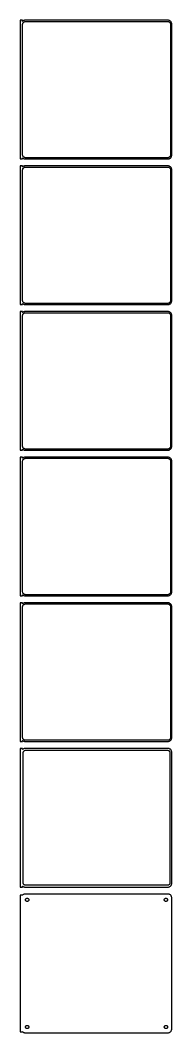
# Model space of a CAD drawing. Header units: metres. Extents: x -99 to 98, y 2745 to 5571.
# Drawn here: x -99 to 98, y 2745 to 4059 of the extents above; entities that cross this region are included whole.
import ezdxf

# ---------------------------------------------------------------- set-up
doc = ezdxf.new("R2010")
doc.units = ezdxf.units.M

msp = doc.modelspace()

# ---------------------------------------------------------------- linework, layer by layer
for p, q in [((-96, 4058.99), (-99, 4058.99)), ((-99, 4058.99), (-99, 3879.01)), ((-96, 4057.56), (-96, 4058.99)), ((-95.6871, 4057.85), (-96, 4057.56)), ((-96, 4053.5), (-95.9685, 4054)), ((-96, 3884.5), (-96, 4053.5)), ((-95.9685, 4054), (-95.8743, 4054.49)), ((-95.8743, 4054.49), (-95.7191, 4054.97)), ((-95.7191, 4054.97), (-95.5052, 4055.43)), ((-95.1791, 4058.22), (-95.6871, 4057.85)), ((-95.5052, 4055.43), (-95.2361, 4055.85)), ((-95.2361, 4055.85), (-94.9159, 4056.24)), ((-94.6289, 4058.52), (-95.1791, 4058.22)), ((-94.9159, 4056.24), (-94.5497, 4056.58)), ((-94.0451, 4058.76), (-94.6289, 4058.52)), ((-94.5497, 4056.58), (-94.1433, 4056.88)), ((-94.1433, 4056.88), (-93.7031, 4057.12)), ((-93.4369, 4058.91), (-94.0451, 4058.76)), ((-93.7031, 4057.12), (-93.2361, 4057.3)), ((-92.8139, 4058.99), (-93.4369, 4058.91)), ((-93.2361, 4057.3), (-92.7495, 4057.43)), ((92.8139, 4058.99), (-92.8139, 4058.99)), ((-92.7495, 4057.43), (-92.2512, 4057.49)), ((-92.2512, 4057.49), (92.2512, 4057.49)), ((92.2512, 4057.49), (92.7495, 4057.43)), ((92.7495, 4057.43), (93.2361, 4057.3)), ((93.4369, 4058.91), (92.8139, 4058.99)), ((93.2361, 4057.3), (93.7031, 4057.12)), ((94.0451, 4058.76), (93.4369, 4058.91)), ((93.7031, 4057.12), (94.1433, 4056.88)), ((94.6289, 4058.52), (94.0451, 4058.76)), ((94.1433, 4056.88), (94.5497, 4056.58)), ((94.5497, 4056.58), (94.9159, 4056.24)), ((95.1791, 4058.22), (94.6289, 4058.52)), ((94.9159, 4056.24), (95.2361, 4055.85)), ((95.6871, 4057.85), (95.1791, 4058.22)), ((95.2361, 4055.85), (95.5052, 4055.43)), ((95.5052, 4055.43), (95.7191, 4054.97)), ((96.1448, 4057.42), (95.6871, 4057.85)), ((95.7191, 4054.97), (95.8743, 4054.49)), ((95.8743, 4054.49), (95.9685, 4054)), ((95.9685, 4054), (96, 4053.5)), ((96, 4053.5), (96, 3884.5)), ((96.5451, 4056.94), (96.1448, 4057.42)), ((96.8815, 4056.41), (96.5451, 4056.94)), ((97.1489, 4055.84), (96.8815, 4056.41)), ((97.3429, 4055.24), (97.1489, 4055.84)), ((97.4606, 4054.63), (97.3429, 4055.24)), ((97.5, 4054), (97.4606, 4054.63)), ((97.5, 3884), (97.5, 4054)), ((-99, 3879.01), (-96, 3879.01)), ((-95.9685, 3884), (-96, 3884.5)), ((-96, 3880.44), (-95.6871, 3880.15)), ((-96, 3879.01), (-96, 3880.44)), ((-95.8743, 3883.51), (-95.9685, 3884)), ((-95.7191, 3883.03), (-95.8743, 3883.51)), ((-95.5052, 3882.57), (-95.7191, 3883.03)), ((-95.6871, 3880.15), (-95.1791, 3879.78)), ((-95.2361, 3882.15), (-95.5052, 3882.57)), ((-94.9159, 3881.76), (-95.2361, 3882.15)), ((-95.1791, 3879.78), (-94.6289, 3879.48)), ((-94.5497, 3881.42), (-94.9159, 3881.76)), ((-94.6289, 3879.48), (-94.0451, 3879.24)), ((-94.1433, 3881.12), (-94.5497, 3881.42)), ((-93.7031, 3880.88), (-94.1433, 3881.12)), ((-94.0451, 3879.24), (-93.4369, 3879.09)), ((-93.2361, 3880.7), (-93.7031, 3880.88)), ((-93.4369, 3879.09), (-92.8139, 3879.01)), ((-92.7495, 3880.57), (-93.2361, 3880.7)), ((-92.8139, 3879.01), (92.8139, 3879.01)), ((-92.2512, 3880.51), (-92.7495, 3880.57)), ((92.2512, 3880.51), (-92.2512, 3880.51)), ((92.7495, 3880.57), (92.2512, 3880.51)), ((93.2361, 3880.7), (92.7495, 3880.57)), ((92.8139, 3879.01), (93.4369, 3879.09)), ((93.7031, 3880.88), (93.2361, 3880.7)), ((93.4369, 3879.09), (94.0451, 3879.24)), ((94.1433, 3881.12), (93.7031, 3880.88)), ((94.0451, 3879.24), (94.6289, 3879.48)), ((94.5497, 3881.42), (94.1433, 3881.12)), ((94.9159, 3881.76), (94.5497, 3881.42)), ((94.6289, 3879.48), (95.1791, 3879.78)), ((95.2361, 3882.15), (94.9159, 3881.76)), ((95.1791, 3879.78), (95.6871, 3880.15)), ((95.5052, 3882.57), (95.2361, 3882.15)), ((95.7191, 3883.03), (95.5052, 3882.57)), ((95.6871, 3880.15), (96.1448, 3880.58)), ((95.8743, 3883.51), (95.7191, 3883.03)), ((95.9685, 3884), (95.8743, 3883.51)), ((96, 3884.5), (95.9685, 3884)), ((96.1448, 3880.58), (96.5451, 3881.06)), ((96.5451, 3881.06), (96.8815, 3881.59)), ((96.8815, 3881.59), (97.1489, 3882.16)), ((97.1489, 3882.16), (97.3429, 3882.76)), ((97.3429, 3882.76), (97.4606, 3883.37)), ((97.4606, 3883.37), (97.5, 3884)), ((-96, 3869.99), (-99, 3869.99)), ((-99, 3869.99), (-99, 3690.01)), ((-96, 3868.56), (-96, 3869.99)), ((-95.6871, 3868.85), (-96, 3868.56)), ((-96, 3864.5), (-95.9685, 3865)), ((-96, 3695.5), (-96, 3864.5)), ((-95.9685, 3865), (-95.8743, 3865.49)), ((-95.8743, 3865.49), (-95.7191, 3865.97)), ((-95.7191, 3865.97), (-95.5052, 3866.43)), ((-95.1791, 3869.22), (-95.6871, 3868.85)), ((-95.5052, 3866.43), (-95.2361, 3866.85)), ((-95.2361, 3866.85), (-94.9159, 3867.24)), ((-94.6289, 3869.52), (-95.1791, 3869.22)), ((-94.9159, 3867.24), (-94.5497, 3867.58)), ((-94.0451, 3869.76), (-94.6289, 3869.52)), ((-94.5497, 3867.58), (-94.1433, 3867.88)), ((-94.1433, 3867.88), (-93.7031, 3868.12)), ((-93.4369, 3869.91), (-94.0451, 3869.76)), ((-93.7031, 3868.12), (-93.2361, 3868.3)), ((-92.8139, 3869.99), (-93.4369, 3869.91)), ((-93.2361, 3868.3), (-92.7495, 3868.43)), ((92.8139, 3869.99), (-92.8139, 3869.99)), ((-92.7495, 3868.43), (-92.2512, 3868.49)), ((-92.2512, 3868.49), (92.2512, 3868.49)), ((92.2512, 3868.49), (92.7495, 3868.43)), ((92.7495, 3868.43), (93.2361, 3868.3)), ((93.4369, 3869.91), (92.8139, 3869.99)), ((93.2361, 3868.3), (93.7031, 3868.12)), ((94.0451, 3869.76), (93.4369, 3869.91)), ((93.7031, 3868.12), (94.1433, 3867.88)), ((94.6289, 3869.52), (94.0451, 3869.76)), ((94.1433, 3867.88), (94.5497, 3867.58)), ((94.5497, 3867.58), (94.9159, 3867.24)), ((95.1791, 3869.22), (94.6289, 3869.52)), ((94.9159, 3867.24), (95.2361, 3866.85)), ((95.6871, 3868.85), (95.1791, 3869.22)), ((95.2361, 3866.85), (95.5052, 3866.43)), ((95.5052, 3866.43), (95.7191, 3865.97)), ((96.1448, 3868.42), (95.6871, 3868.85)), ((95.7191, 3865.97), (95.8743, 3865.49)), ((95.8743, 3865.49), (95.9685, 3865)), ((95.9685, 3865), (96, 3864.5)), ((96, 3864.5), (96, 3695.5)), ((96.5451, 3867.94), (96.1448, 3868.42)), ((96.8815, 3867.41), (96.5451, 3867.94)), ((97.1489, 3866.84), (96.8815, 3867.41)), ((97.3429, 3866.24), (97.1489, 3866.84)), ((97.4606, 3865.63), (97.3429, 3866.24)), ((97.5, 3865), (97.4606, 3865.63)), ((97.5, 3695), (97.5, 3865)), ((-95.9685, 3695), (-96, 3695.5)), ((-95.8743, 3694.51), (-95.9685, 3695)), ((-95.7191, 3694.03), (-95.8743, 3694.51)), ((-95.5052, 3693.57), (-95.7191, 3694.03)), ((-95.2361, 3693.15), (-95.5052, 3693.57)), ((-94.9159, 3692.76), (-95.2361, 3693.15)), ((-94.5497, 3692.42), (-94.9159, 3692.76)), ((-94.1433, 3692.12), (-94.5497, 3692.42)), ((94.5497, 3692.42), (94.1433, 3692.12)), ((94.9159, 3692.76), (94.5497, 3692.42)), ((95.2361, 3693.15), (94.9159, 3692.76)), ((95.5052, 3693.57), (95.2361, 3693.15)), ((95.7191, 3694.03), (95.5052, 3693.57)), ((95.8743, 3694.51), (95.7191, 3694.03)), ((95.9685, 3695), (95.8743, 3694.51)), ((96, 3695.5), (95.9685, 3695)), ((96.5451, 3692.06), (96.8815, 3692.59)), ((96.8815, 3692.59), (97.1489, 3693.16)), ((97.1489, 3693.16), (97.3429, 3693.76)), ((97.3429, 3693.76), (97.4606, 3694.37)), ((97.4606, 3694.37), (97.5, 3695)), ((-99, 3690.01), (-96, 3690.01)), ((-96, 3680.99), (-99, 3680.99)), ((-99, 3680.99), (-99, 3501.01)), ((-96, 3691.44), (-95.6871, 3691.15)), ((-96, 3690.01), (-96, 3691.44)), ((-96, 3679.56), (-96, 3680.99)), ((-95.6871, 3679.85), (-96, 3679.56)), ((-95.6871, 3691.15), (-95.1791, 3690.78)), ((-95.1791, 3680.22), (-95.6871, 3679.85)), ((-95.1791, 3690.78), (-94.6289, 3690.48)), ((-94.6289, 3680.52), (-95.1791, 3680.22)), ((-94.6289, 3690.48), (-94.0451, 3690.24)), ((-94.0451, 3680.76), (-94.6289, 3680.52)), ((-93.7031, 3691.88), (-94.1433, 3692.12)), ((-94.0451, 3690.24), (-93.4369, 3690.09)), ((-93.4369, 3680.91), (-94.0451, 3680.76)), ((-93.2361, 3691.7), (-93.7031, 3691.88)), ((-93.7031, 3679.12), (-93.2361, 3679.3)), ((-93.4369, 3690.09), (-92.8139, 3690.01)), ((-92.8139, 3680.99), (-93.4369, 3680.91)), ((-92.7495, 3691.57), (-93.2361, 3691.7)), ((-93.2361, 3679.3), (-92.7495, 3679.43)), ((-92.8139, 3690.01), (92.8139, 3690.01)), ((92.8139, 3680.99), (-92.8139, 3680.99)), ((-92.2512, 3691.51), (-92.7495, 3691.57)), ((-92.7495, 3679.43), (-92.2512, 3679.49)), ((92.2512, 3691.51), (-92.2512, 3691.51)), ((-92.2512, 3679.49), (92.2512, 3679.49)), ((92.7495, 3691.57), (92.2512, 3691.51)), ((92.2512, 3679.49), (92.7495, 3679.43)), ((93.2361, 3691.7), (92.7495, 3691.57)), ((92.7495, 3679.43), (93.2361, 3679.3)), ((92.8139, 3690.01), (93.4369, 3690.09)), ((93.4369, 3680.91), (92.8139, 3680.99)), ((93.7031, 3691.88), (93.2361, 3691.7)), ((93.2361, 3679.3), (93.7031, 3679.12)), ((93.4369, 3690.09), (94.0451, 3690.24)), ((94.0451, 3680.76), (93.4369, 3680.91)), ((94.1433, 3692.12), (93.7031, 3691.88)), ((94.0451, 3690.24), (94.6289, 3690.48)), ((94.6289, 3680.52), (94.0451, 3680.76)), ((94.6289, 3690.48), (95.1791, 3690.78)), ((95.1791, 3680.22), (94.6289, 3680.52)), ((95.1791, 3690.78), (95.6871, 3691.15)), ((95.6871, 3679.85), (95.1791, 3680.22)), ((95.6871, 3691.15), (96.1448, 3691.58)), ((96.1448, 3679.42), (95.6871, 3679.85)), ((96.1448, 3691.58), (96.5451, 3692.06)), ((96.5451, 3678.94), (96.1448, 3679.42)), ((-96, 3675.5), (-95.9685, 3676)), ((-96, 3506.5), (-96, 3675.5)), ((-95.9685, 3676), (-95.8743, 3676.49)), ((-95.8743, 3676.49), (-95.7191, 3676.97)), ((-95.7191, 3676.97), (-95.5052, 3677.43)), ((-95.5052, 3677.43), (-95.2361, 3677.85)), ((-95.2361, 3677.85), (-94.9159, 3678.24)), ((-94.9159, 3678.24), (-94.5497, 3678.58)), ((-94.5497, 3678.58), (-94.1433, 3678.88)), ((-94.1433, 3678.88), (-93.7031, 3679.12)), ((93.7031, 3679.12), (94.1433, 3678.88)), ((94.1433, 3678.88), (94.5497, 3678.58)), ((94.5497, 3678.58), (94.9159, 3678.24)), ((94.9159, 3678.24), (95.2361, 3677.85)), ((95.2361, 3677.85), (95.5052, 3677.43)), ((95.5052, 3677.43), (95.7191, 3676.97)), ((95.7191, 3676.97), (95.8743, 3676.49)), ((95.8743, 3676.49), (95.9685, 3676)), ((95.9685, 3676), (96, 3675.5)), ((96, 3675.5), (96, 3506.5)), ((96.8815, 3678.41), (96.5451, 3678.94)), ((97.1489, 3677.84), (96.8815, 3678.41)), ((97.3429, 3677.24), (97.1489, 3677.84)), ((97.4606, 3676.63), (97.3429, 3677.24)), ((97.5, 3676), (97.4606, 3676.63)), ((97.5, 3506), (97.5, 3676)), ((-99, 3501.01), (-96, 3501.01)), ((-95.9685, 3506), (-96, 3506.5)), ((-96, 3502.44), (-95.6871, 3502.15)), ((-96, 3501.01), (-96, 3502.44)), ((-95.8743, 3505.51), (-95.9685, 3506)), ((-95.7191, 3505.03), (-95.8743, 3505.51)), ((-95.5052, 3504.57), (-95.7191, 3505.03)), ((-95.6871, 3502.15), (-95.1791, 3501.78)), ((-95.2361, 3504.15), (-95.5052, 3504.57)), ((-94.9159, 3503.76), (-95.2361, 3504.15)), ((-95.1791, 3501.78), (-94.6289, 3501.48)), ((-94.5497, 3503.42), (-94.9159, 3503.76)), ((-94.6289, 3501.48), (-94.0451, 3501.24)), ((-94.1433, 3503.12), (-94.5497, 3503.42)), ((-93.7031, 3502.88), (-94.1433, 3503.12)), ((-94.0451, 3501.24), (-93.4369, 3501.09)), ((-93.2361, 3502.7), (-93.7031, 3502.88)), ((-93.4369, 3501.09), (-92.8139, 3501.01)), ((-92.7495, 3502.57), (-93.2361, 3502.7)), ((-92.8139, 3501.01), (92.8139, 3501.01)), ((-92.2512, 3502.51), (-92.7495, 3502.57)), ((92.2512, 3502.51), (-92.2512, 3502.51)), ((92.7495, 3502.57), (92.2512, 3502.51)), ((93.2361, 3502.7), (92.7495, 3502.57)), ((92.8139, 3501.01), (93.4369, 3501.09)), ((93.7031, 3502.88), (93.2361, 3502.7)), ((93.4369, 3501.09), (94.0451, 3501.24)), ((94.1433, 3503.12), (93.7031, 3502.88)), ((94.0451, 3501.24), (94.6289, 3501.48)), ((94.5497, 3503.42), (94.1433, 3503.12)), ((94.9159, 3503.76), (94.5497, 3503.42)), ((94.6289, 3501.48), (95.1791, 3501.78)), ((95.2361, 3504.15), (94.9159, 3503.76)), ((95.1791, 3501.78), (95.6871, 3502.15)), ((95.5052, 3504.57), (95.2361, 3504.15)), ((95.7191, 3505.03), (95.5052, 3504.57)), ((95.6871, 3502.15), (96.1448, 3502.58)), ((95.8743, 3505.51), (95.7191, 3505.03)), ((95.9685, 3506), (95.8743, 3505.51)), ((96, 3506.5), (95.9685, 3506)), ((96.1448, 3502.58), (96.5451, 3503.06)), ((96.5451, 3503.06), (96.8815, 3503.59)), ((96.8815, 3503.59), (97.1489, 3504.16)), ((97.1489, 3504.16), (97.3429, 3504.76)), ((97.3429, 3504.76), (97.4606, 3505.37)), ((97.4606, 3505.37), (97.5, 3506)), ((-96, 3491.99), (-99, 3491.99)), ((-99, 3491.99), (-99, 3312.01)), ((-96, 3490.56), (-96, 3491.99)), ((-95.6871, 3490.85), (-96, 3490.56)), ((-96, 3486.5), (-95.9685, 3487)), ((-96, 3317.5), (-96, 3486.5)), ((-95.9685, 3487), (-95.8743, 3487.49)), ((-95.8743, 3487.49), (-95.7191, 3487.97)), ((-95.7191, 3487.97), (-95.5052, 3488.43)), ((-95.1791, 3491.22), (-95.6871, 3490.85)), ((-95.5052, 3488.43), (-95.2361, 3488.85)), ((-95.2361, 3488.85), (-94.9159, 3489.24)), ((-94.6289, 3491.52), (-95.1791, 3491.22)), ((-94.9159, 3489.24), (-94.5497, 3489.58)), ((-94.0451, 3491.76), (-94.6289, 3491.52)), ((-94.5497, 3489.58), (-94.1433, 3489.88)), ((-94.1433, 3489.88), (-93.7031, 3490.12)), ((-93.4369, 3491.91), (-94.0451, 3491.76)), ((-93.7031, 3490.12), (-93.2361, 3490.3)), ((-92.8139, 3491.99), (-93.4369, 3491.91)), ((-93.2361, 3490.3), (-92.7495, 3490.43)), ((92.8139, 3491.99), (-92.8139, 3491.99)), ((-92.7495, 3490.43), (-92.2512, 3490.49)), ((-92.2512, 3490.49), (92.2512, 3490.49)), ((92.2512, 3490.49), (92.7495, 3490.43)), ((92.7495, 3490.43), (93.2361, 3490.3)), ((93.4369, 3491.91), (92.8139, 3491.99)), ((93.2361, 3490.3), (93.7031, 3490.12)), ((94.0451, 3491.76), (93.4369, 3491.91)), ((93.7031, 3490.12), (94.1433, 3489.88)), ((94.6289, 3491.52), (94.0451, 3491.76)), ((94.1433, 3489.88), (94.5497, 3489.58)), ((94.5497, 3489.58), (94.9159, 3489.24)), ((95.1791, 3491.22), (94.6289, 3491.52)), ((94.9159, 3489.24), (95.2361, 3488.85)), ((95.6871, 3490.85), (95.1791, 3491.22)), ((95.2361, 3488.85), (95.5052, 3488.43)), ((95.5052, 3488.43), (95.7191, 3487.97)), ((96.1448, 3490.42), (95.6871, 3490.85)), ((95.7191, 3487.97), (95.8743, 3487.49)), ((95.8743, 3487.49), (95.9685, 3487)), ((95.9685, 3487), (96, 3486.5)), ((96, 3486.5), (96, 3317.5)), ((96.5451, 3489.94), (96.1448, 3490.42)), ((96.8815, 3489.41), (96.5451, 3489.94)), ((97.1489, 3488.84), (96.8815, 3489.41)), ((97.3429, 3488.24), (97.1489, 3488.84)), ((97.4606, 3487.63), (97.3429, 3488.24)), ((97.5, 3487), (97.4606, 3487.63)), ((97.5, 3317), (97.5, 3487)), ((-99, 3312.01), (-96, 3312.01)), ((-95.9685, 3317), (-96, 3317.5)), ((-96, 3313.44), (-95.6871, 3313.15)), ((-96, 3312.01), (-96, 3313.44)), ((-95.8743, 3316.51), (-95.9685, 3317)), ((-95.7191, 3316.03), (-95.8743, 3316.51)), ((-95.5052, 3315.57), (-95.7191, 3316.03)), ((-95.6871, 3313.15), (-95.1791, 3312.78)), ((-95.2361, 3315.15), (-95.5052, 3315.57)), ((-94.9159, 3314.76), (-95.2361, 3315.15)), ((-95.1791, 3312.78), (-94.6289, 3312.48)), ((-94.5497, 3314.42), (-94.9159, 3314.76)), ((-94.6289, 3312.48), (-94.0451, 3312.24)), ((-94.1433, 3314.12), (-94.5497, 3314.42)), ((-93.7031, 3313.88), (-94.1433, 3314.12)), ((-94.0451, 3312.24), (-93.4369, 3312.09)), ((-93.2361, 3313.7), (-93.7031, 3313.88)), ((-93.4369, 3312.09), (-92.8139, 3312.01)), ((-92.7495, 3313.57), (-93.2361, 3313.7)), ((-92.8139, 3312.01), (92.8139, 3312.01)), ((-92.2512, 3313.51), (-92.7495, 3313.57)), ((92.2512, 3313.51), (-92.2512, 3313.51)), ((92.7495, 3313.57), (92.2512, 3313.51)), ((93.2361, 3313.7), (92.7495, 3313.57)), ((92.8139, 3312.01), (93.4369, 3312.09)), ((93.7031, 3313.88), (93.2361, 3313.7)), ((93.4369, 3312.09), (94.0451, 3312.24)), ((94.1433, 3314.12), (93.7031, 3313.88)), ((94.0451, 3312.24), (94.6289, 3312.48)), ((94.5497, 3314.42), (94.1433, 3314.12)), ((94.9159, 3314.76), (94.5497, 3314.42)), ((94.6289, 3312.48), (95.1791, 3312.78)), ((95.2361, 3315.15), (94.9159, 3314.76)), ((95.1791, 3312.78), (95.6871, 3313.15)), ((95.5052, 3315.57), (95.2361, 3315.15)), ((95.7191, 3316.03), (95.5052, 3315.57)), ((95.6871, 3313.15), (96.1448, 3313.58)), ((95.8743, 3316.51), (95.7191, 3316.03)), ((95.9685, 3317), (95.8743, 3316.51)), ((96, 3317.5), (95.9685, 3317)), ((96.1448, 3313.58), (96.5451, 3314.06)), ((96.5451, 3314.06), (96.8815, 3314.59)), ((96.8815, 3314.59), (97.1489, 3315.16)), ((97.1489, 3315.16), (97.3429, 3315.76)), ((97.3429, 3315.76), (97.4606, 3316.37)), ((97.4606, 3316.37), (97.5, 3317)), ((-96, 3302.99), (-99, 3302.99)), ((-99, 3302.99), (-99, 3123.01)), ((-96, 3301.56), (-96, 3302.99)), ((-95.6871, 3301.85), (-96, 3301.56)), ((-95.9685, 3298), (-95.8743, 3298.49)), ((-95.8743, 3298.49), (-95.7191, 3298.97)), ((-95.7191, 3298.97), (-95.5052, 3299.43)), ((-95.1791, 3302.22), (-95.6871, 3301.85)), ((-95.5052, 3299.43), (-95.2361, 3299.85)), ((-95.2361, 3299.85), (-94.9159, 3300.24)), ((-94.6289, 3302.52), (-95.1791, 3302.22)), ((-94.9159, 3300.24), (-94.5497, 3300.58)), ((-94.0451, 3302.76), (-94.6289, 3302.52)), ((-94.5497, 3300.58), (-94.1433, 3300.88)), ((-94.1433, 3300.88), (-93.7031, 3301.12)), ((-93.4369, 3302.91), (-94.0451, 3302.76)), ((-93.7031, 3301.12), (-93.2361, 3301.3)), ((-92.8139, 3302.99), (-93.4369, 3302.91)), ((-93.2361, 3301.3), (-92.7495, 3301.43)), ((92.8139, 3302.99), (-92.8139, 3302.99)), ((-92.7495, 3301.43), (-92.2512, 3301.49)), ((-92.2512, 3301.49), (92.2512, 3301.49)), ((92.2512, 3301.49), (92.7495, 3301.43)), ((92.7495, 3301.43), (93.2361, 3301.3)), ((93.4369, 3302.91), (92.8139, 3302.99)), ((93.2361, 3301.3), (93.7031, 3301.12)), ((94.0451, 3302.76), (93.4369, 3302.91)), ((93.7031, 3301.12), (94.1433, 3300.88)), ((94.6289, 3302.52), (94.0451, 3302.76)), ((94.1433, 3300.88), (94.5497, 3300.58)), ((94.5497, 3300.58), (94.9159, 3300.24)), ((95.1791, 3302.22), (94.6289, 3302.52)), ((94.9159, 3300.24), (95.2361, 3299.85)), ((95.6871, 3301.85), (95.1791, 3302.22)), ((95.2361, 3299.85), (95.5052, 3299.43)), ((95.5052, 3299.43), (95.7191, 3298.97)), ((96.1448, 3301.42), (95.6871, 3301.85)), ((95.7191, 3298.97), (95.8743, 3298.49)), ((95.8743, 3298.49), (95.9685, 3298)), ((96.5451, 3300.94), (96.1448, 3301.42)), ((96.8815, 3300.41), (96.5451, 3300.94)), ((97.1489, 3299.84), (96.8815, 3300.41)), ((97.3429, 3299.24), (97.1489, 3299.84)), ((97.4606, 3298.63), (97.3429, 3299.24)), ((97.5, 3298), (97.4606, 3298.63)), ((-96, 3297.5), (-95.9685, 3298)), ((-96, 3128.5), (-96, 3297.5)), ((95.9685, 3298), (96, 3297.5)), ((96, 3297.5), (96, 3128.5)), ((97.5, 3128), (97.5, 3298)), ((-95.9685, 3128), (-96, 3128.5)), ((-95.8743, 3127.51), (-95.9685, 3128)), ((-95.7191, 3127.03), (-95.8743, 3127.51)), ((95.8743, 3127.51), (95.7191, 3127.03)), ((95.9685, 3128), (95.8743, 3127.51)), ((96, 3128.5), (95.9685, 3128)), ((97.3429, 3126.76), (97.4606, 3127.37)), ((97.4606, 3127.37), (97.5, 3128)), ((-99, 3123.01), (-96, 3123.01)), ((-96, 3124.44), (-95.6871, 3124.15)), ((-96, 3123.01), (-96, 3124.44)), ((-95.5052, 3126.57), (-95.7191, 3127.03)), ((-95.6871, 3124.15), (-95.1791, 3123.78)), ((-95.2361, 3126.15), (-95.5052, 3126.57)), ((-94.9159, 3125.76), (-95.2361, 3126.15)), ((-95.1791, 3123.78), (-94.6289, 3123.48)), ((-94.5497, 3125.42), (-94.9159, 3125.76)), ((-94.6289, 3123.48), (-94.0451, 3123.24)), ((-94.1433, 3125.12), (-94.5497, 3125.42)), ((-93.7031, 3124.88), (-94.1433, 3125.12)), ((-94.0451, 3123.24), (-93.4369, 3123.09)), ((-93.2361, 3124.7), (-93.7031, 3124.88)), ((-93.4369, 3123.09), (-92.8139, 3123.01)), ((-92.7495, 3124.57), (-93.2361, 3124.7)), ((-92.8139, 3123.01), (92.8139, 3123.01)), ((-92.2512, 3124.51), (-92.7495, 3124.57)), ((92.2512, 3124.51), (-92.2512, 3124.51)), ((92.7495, 3124.57), (92.2512, 3124.51)), ((93.2361, 3124.7), (92.7495, 3124.57)), ((92.8139, 3123.01), (93.4369, 3123.09)), ((93.7031, 3124.88), (93.2361, 3124.7)), ((93.4369, 3123.09), (94.0451, 3123.24)), ((94.1433, 3125.12), (93.7031, 3124.88)), ((94.0451, 3123.24), (94.6289, 3123.48)), ((94.5497, 3125.42), (94.1433, 3125.12)), ((94.9159, 3125.76), (94.5497, 3125.42)), ((94.6289, 3123.48), (95.1791, 3123.78)), ((95.2361, 3126.15), (94.9159, 3125.76)), ((95.1791, 3123.78), (95.6871, 3124.15)), ((95.5052, 3126.57), (95.2361, 3126.15)), ((95.7191, 3127.03), (95.5052, 3126.57)), ((95.6871, 3124.15), (96.1448, 3124.58)), ((96.1448, 3124.58), (96.5451, 3125.06)), ((96.5451, 3125.06), (96.8815, 3125.59)), ((96.8815, 3125.59), (97.1489, 3126.16)), ((97.1489, 3126.16), (97.3429, 3126.76)), ((-96, 3113.98), (-99, 3113.98)), ((-99, 3113.98), (-99, 2934.02)), ((-96, 3112.56), (-96, 3113.98)), ((-95.6871, 3112.85), (-96, 3112.56)), ((-95.1791, 3113.22), (-95.6871, 3112.85)), ((-94.6289, 3113.52), (-95.1791, 3113.22)), ((-95.1129, 3108.5), (-95.0884, 3108.89)), ((-95.1129, 2939.5), (-95.1129, 3108.5)), ((-95.0884, 3108.89), (-95.0151, 3109.27)), ((-95.0151, 3109.27), (-94.8943, 3109.65)), ((-94.8943, 3109.65), (-94.7279, 3110)), ((-94.7279, 3110), (-94.5184, 3110.33)), ((-94.0451, 3113.76), (-94.6289, 3113.52)), ((-94.5184, 3110.33), (-94.2692, 3110.63)), ((-94.2692, 3110.63), (-93.9843, 3110.9)), ((-93.4369, 3113.91), (-94.0451, 3113.76)), ((-93.9843, 3110.9), (-93.668, 3111.13)), ((-93.668, 3111.13), (-93.3254, 3111.32)), ((-92.8139, 3113.99), (-93.4369, 3113.91)), ((-93.3254, 3111.32), (-92.9619, 3111.46)), ((-92.9619, 3111.46), (-92.5833, 3111.56)), ((92.8139, 3113.99), (-92.8139, 3113.99)), ((-92.5833, 3111.56), (-92.1955, 3111.61)), ((-92.1955, 3111.61), (92.1955, 3111.61)), ((92.1955, 3111.61), (92.5833, 3111.56)), ((92.5833, 3111.56), (92.9619, 3111.46)), ((93.4369, 3113.91), (92.8139, 3113.99)), ((92.9619, 3111.46), (93.3254, 3111.32)), ((93.3254, 3111.32), (93.668, 3111.13)), ((94.0451, 3113.76), (93.4369, 3113.91)), ((93.668, 3111.13), (93.9843, 3110.9)), ((93.9843, 3110.9), (94.2692, 3110.63)), ((94.6289, 3113.52), (94.0451, 3113.76)), ((94.2692, 3110.63), (94.5184, 3110.33)), ((94.5184, 3110.33), (94.7279, 3110)), ((95.1791, 3113.22), (94.6289, 3113.52)), ((94.7279, 3110), (94.8943, 3109.65)), ((94.8943, 3109.65), (95.0151, 3109.27)), ((95.0151, 3109.27), (95.0884, 3108.89)), ((95.0884, 3108.89), (95.1129, 3108.5)), ((95.1129, 3108.5), (95.1129, 2939.5)), ((95.6871, 3112.85), (95.1791, 3113.22)), ((96.1448, 3112.42), (95.6871, 3112.85)), ((96.5451, 3111.94), (96.1448, 3112.42)), ((96.8815, 3111.41), (96.5451, 3111.94)), ((97.1489, 3110.84), (96.8815, 3111.41)), ((97.3429, 3110.24), (97.1489, 3110.84)), ((97.4606, 3109.63), (97.3429, 3110.24)), ((97.5, 3109), (97.4606, 3109.63)), ((97.5, 2939), (97.5, 3109)), ((-99, 2934.02), (-96, 2934.02)), ((-96, 2934.02), (-96, 2935.44)), ((-96, 2935.44), (-95.6871, 2935.15)), ((-95.6871, 2935.15), (-95.1791, 2934.78)), ((-95.1791, 2934.78), (-94.6289, 2934.48)), ((-95.0884, 2939.11), (-95.1129, 2939.5)), ((-95.0151, 2938.73), (-95.0884, 2939.11)), ((-94.8943, 2938.35), (-95.0151, 2938.73)), ((-94.7279, 2938), (-94.8943, 2938.35)), ((-94.5184, 2937.67), (-94.7279, 2938)), ((-94.6289, 2934.48), (-94.0451, 2934.24)), ((-94.2692, 2937.37), (-94.5184, 2937.67)), ((-93.9843, 2937.1), (-94.2692, 2937.37)), ((-94.0451, 2934.24), (-93.4369, 2934.09)), ((-93.668, 2936.87), (-93.9843, 2937.1)), ((-93.3254, 2936.68), (-93.668, 2936.87)), ((-93.4369, 2934.09), (-92.8139, 2934.01)), ((-92.9619, 2936.54), (-93.3254, 2936.68)), ((-92.5833, 2936.44), (-92.9619, 2936.54)), ((-92.8139, 2934.01), (92.8139, 2934.01)), ((-92.1955, 2936.39), (-92.5833, 2936.44)), ((92.1955, 2936.39), (-92.1955, 2936.39)), ((92.5833, 2936.44), (92.1955, 2936.39)), ((92.9619, 2936.54), (92.5833, 2936.44)), ((92.8139, 2934.01), (93.4369, 2934.09)), ((93.3254, 2936.68), (92.9619, 2936.54)), ((93.668, 2936.87), (93.3254, 2936.68)), ((93.4369, 2934.09), (94.0451, 2934.24)), ((93.9843, 2937.1), (93.668, 2936.87)), ((94.2692, 2937.37), (93.9843, 2937.1)), ((94.0451, 2934.24), (94.6289, 2934.48)), ((94.5184, 2937.67), (94.2692, 2937.37)), ((94.7279, 2938), (94.5184, 2937.67)), ((94.6289, 2934.48), (95.1791, 2934.78)), ((94.8943, 2938.35), (94.7279, 2938)), ((95.0151, 2938.73), (94.8943, 2938.35)), ((95.0884, 2939.11), (95.0151, 2938.73)), ((95.1129, 2939.5), (95.0884, 2939.11)), ((95.1791, 2934.78), (95.6871, 2935.15)), ((95.6871, 2935.15), (96.1448, 2935.58)), ((96.1448, 2935.58), (96.5451, 2936.06)), ((96.5451, 2936.06), (96.8815, 2936.59)), ((96.8815, 2936.59), (97.1489, 2937.16)), ((97.1489, 2937.16), (97.3429, 2937.76)), ((97.3429, 2937.76), (97.4606, 2938.37)), ((97.4606, 2938.37), (97.5, 2939)), ((-96, 2923.65), (-99, 2923.65)), ((-99, 2923.65), (-99, 2746.35)), ((-95.6871, 2923.85), (-96, 2923.56)), ((-96, 2923.56), (-96, 2923.65)), ((-95.1791, 2924.22), (-95.6871, 2923.85)), ((-94.6289, 2924.52), (-95.1791, 2924.22)), ((-94.0451, 2924.76), (-94.6289, 2924.52)), ((-93.4369, 2924.91), (-94.0451, 2924.76)), ((-92.8139, 2924.99), (-93.4369, 2924.91)), ((92.8139, 2924.99), (-92.8139, 2924.99)), ((-92.1353, 2917.5), (-92.1185, 2917.77)), ((-92.1185, 2917.23), (-92.1353, 2917.5)), ((-92.1185, 2917.77), (-92.0682, 2918.03)), ((-92.0682, 2916.97), (-92.1185, 2917.23)), ((-92.0682, 2918.03), (-91.9853, 2918.29)), ((-91.9853, 2918.29), (-91.8712, 2918.53)), ((-91.8712, 2918.53), (-91.7275, 2918.76)), ((-91.7275, 2918.76), (-91.5566, 2918.96)), ((-91.5566, 2918.96), (-91.3611, 2919.15)), ((-91.3611, 2919.15), (-91.1441, 2919.3)), ((-91.1441, 2919.3), (-90.9092, 2919.43)), ((-90.9092, 2919.43), (-90.6598, 2919.53)), ((-90.6598, 2919.53), (-90.4001, 2919.6)), ((-90.4001, 2919.6), (-90.1341, 2919.63)), ((-90.1341, 2919.63), (-89.8659, 2919.63)), ((-89.8659, 2919.63), (-89.5999, 2919.6)), ((-89.5999, 2919.6), (-89.3401, 2919.53)), ((-89.3401, 2919.53), (-89.0908, 2919.43)), ((-89.0908, 2919.43), (-88.8559, 2919.3)), ((-88.8559, 2919.3), (-88.6389, 2919.15)), ((-88.6389, 2919.15), (-88.4434, 2918.96)), ((-88.4434, 2918.96), (-88.2725, 2918.76)), ((-88.2725, 2918.76), (-88.1288, 2918.53)), ((-88.1288, 2918.53), (-88.0146, 2918.29)), ((-88.0146, 2918.29), (-87.9318, 2918.03)), ((-87.9318, 2918.03), (-87.8815, 2917.77)), ((-87.8815, 2917.23), (-87.9318, 2916.97)), ((-87.8815, 2917.77), (-87.8647, 2917.5)), ((-87.8647, 2917.5), (-87.8815, 2917.23)), ((87.8647, 2917.5), (87.8815, 2917.77)), ((87.8815, 2917.23), (87.8647, 2917.5)), ((87.8815, 2917.77), (87.9318, 2918.03)), ((87.9318, 2916.97), (87.8815, 2917.23)), ((87.9318, 2918.03), (88.0146, 2918.29)), ((88.0146, 2918.29), (88.1288, 2918.53)), ((88.1288, 2918.53), (88.2725, 2918.76)), ((88.2725, 2918.76), (88.4434, 2918.96)), ((88.4434, 2918.96), (88.6389, 2919.15)), ((88.6389, 2919.15), (88.8559, 2919.3)), ((88.8559, 2919.3), (89.0908, 2919.43)), ((89.0908, 2919.43), (89.3401, 2919.53)), ((89.3401, 2919.53), (89.5999, 2919.6)), ((89.5999, 2919.6), (89.8659, 2919.63)), ((89.8659, 2919.63), (90.1341, 2919.63)), ((90.1341, 2919.63), (90.4001, 2919.6)), ((90.4001, 2919.6), (90.6598, 2919.53)), ((90.6598, 2919.53), (90.9092, 2919.43)), ((90.9092, 2919.43), (91.1441, 2919.3)), ((91.1441, 2919.3), (91.3611, 2919.15)), ((91.3611, 2919.15), (91.5566, 2918.96)), ((91.5566, 2918.96), (91.7275, 2918.76)), ((91.7275, 2918.76), (91.8712, 2918.53)), ((91.8712, 2918.53), (91.9853, 2918.29)), ((91.9853, 2918.29), (92.0682, 2918.03)), ((92.0682, 2918.03), (92.1185, 2917.77)), ((92.1185, 2917.23), (92.0682, 2916.97)), ((92.1185, 2917.77), (92.1353, 2917.5)), ((92.1353, 2917.5), (92.1185, 2917.23)), ((93.4369, 2924.91), (92.8139, 2924.99)), ((94.0451, 2924.76), (93.4369, 2924.91)), ((94.6289, 2924.52), (94.0451, 2924.76)), ((95.1791, 2924.22), (94.6289, 2924.52)), ((95.6871, 2923.85), (95.1791, 2924.22)), ((96.1448, 2923.42), (95.6871, 2923.85)), ((96.5451, 2922.94), (96.1448, 2923.42)), ((96.8815, 2922.41), (96.5451, 2922.94)), ((97.1489, 2921.84), (96.8815, 2922.41)), ((97.3429, 2921.24), (97.1489, 2921.84)), ((97.4606, 2920.63), (97.3429, 2921.24)), ((97.5, 2920), (97.4606, 2920.63)), ((97.5, 2750), (97.5, 2920)), ((-91.9853, 2916.71), (-92.0682, 2916.97)), ((-91.8712, 2916.47), (-91.9853, 2916.71)), ((-91.7275, 2916.24), (-91.8712, 2916.47)), ((-91.5566, 2916.04), (-91.7275, 2916.24)), ((-91.3611, 2915.85), (-91.5566, 2916.04)), ((-91.1441, 2915.7), (-91.3611, 2915.85)), ((-90.9092, 2915.57), (-91.1441, 2915.7)), ((-90.6598, 2915.47), (-90.9092, 2915.57)), ((-90.4001, 2915.4), (-90.6598, 2915.47)), ((-90.1341, 2915.37), (-90.4001, 2915.4)), ((-89.8659, 2915.37), (-90.1341, 2915.37)), ((-89.5999, 2915.4), (-89.8659, 2915.37)), ((-89.3401, 2915.47), (-89.5999, 2915.4)), ((-89.0908, 2915.57), (-89.3401, 2915.47)), ((-88.8559, 2915.7), (-89.0908, 2915.57)), ((-88.6389, 2915.85), (-88.8559, 2915.7)), ((-88.4434, 2916.04), (-88.6389, 2915.85)), ((-88.2725, 2916.24), (-88.4434, 2916.04)), ((-88.1288, 2916.47), (-88.2725, 2916.24)), ((-88.0146, 2916.71), (-88.1288, 2916.47)), ((-87.9318, 2916.97), (-88.0146, 2916.71)), ((88.0146, 2916.71), (87.9318, 2916.97)), ((88.1288, 2916.47), (88.0146, 2916.71)), ((88.2725, 2916.24), (88.1288, 2916.47)), ((88.4434, 2916.04), (88.2725, 2916.24)), ((88.6389, 2915.85), (88.4434, 2916.04)), ((88.8559, 2915.7), (88.6389, 2915.85)), ((89.0908, 2915.57), (88.8559, 2915.7)), ((89.3401, 2915.47), (89.0908, 2915.57)), ((89.5999, 2915.4), (89.3401, 2915.47)), ((89.8659, 2915.37), (89.5999, 2915.4)), ((90.1341, 2915.37), (89.8659, 2915.37)), ((90.4001, 2915.4), (90.1341, 2915.37)), ((90.6598, 2915.47), (90.4001, 2915.4)), ((90.9092, 2915.57), (90.6598, 2915.47)), ((91.1441, 2915.7), (90.9092, 2915.57)), ((91.3611, 2915.85), (91.1441, 2915.7)), ((91.5566, 2916.04), (91.3611, 2915.85)), ((91.7275, 2916.24), (91.5566, 2916.04)), ((91.8712, 2916.47), (91.7275, 2916.24)), ((91.9853, 2916.71), (91.8712, 2916.47)), ((92.0682, 2916.97), (91.9853, 2916.71)), ((-99, 2746.35), (-96, 2746.35)), ((-96, 2746.35), (-96, 2746.44)), ((-96, 2746.44), (-95.6871, 2746.15)), ((-92.1353, 2752.5), (-92.1185, 2752.77)), ((-92.1185, 2752.23), (-92.1353, 2752.5)), ((-92.1185, 2752.77), (-92.0682, 2753.03)), ((-92.0682, 2751.97), (-92.1185, 2752.23)), ((-92.0682, 2753.03), (-91.9853, 2753.29)), ((-91.9853, 2751.71), (-92.0682, 2751.97)), ((-91.9853, 2753.29), (-91.8712, 2753.53)), ((-91.8712, 2751.47), (-91.9853, 2751.71)), ((-91.8712, 2753.53), (-91.7275, 2753.76)), ((-91.7275, 2751.24), (-91.8712, 2751.47)), ((-91.7275, 2753.76), (-91.5566, 2753.96)), ((-91.5566, 2751.04), (-91.7275, 2751.24)), ((-91.5566, 2753.96), (-91.3611, 2754.15)), ((-91.3611, 2750.85), (-91.5566, 2751.04)), ((-91.3611, 2754.15), (-91.1441, 2754.3)), ((-91.1441, 2750.7), (-91.3611, 2750.85)), ((-91.1441, 2754.3), (-90.9092, 2754.43)), ((-90.9092, 2750.57), (-91.1441, 2750.7)), ((-90.9092, 2754.43), (-90.6598, 2754.53)), ((-90.6598, 2750.47), (-90.9092, 2750.57)), ((-90.6598, 2754.53), (-90.4001, 2754.6)), ((-90.4001, 2750.4), (-90.6598, 2750.47)), ((-90.4001, 2754.6), (-90.1341, 2754.63)), ((-90.1341, 2750.37), (-90.4001, 2750.4)), ((-90.1341, 2754.63), (-89.8659, 2754.63)), ((-89.8659, 2750.37), (-90.1341, 2750.37)), ((-89.8659, 2754.63), (-89.5999, 2754.6)), ((-89.5999, 2750.4), (-89.8659, 2750.37)), ((-89.5999, 2754.6), (-89.3401, 2754.53)), ((-89.3401, 2750.47), (-89.5999, 2750.4)), ((-89.3401, 2754.53), (-89.0908, 2754.43)), ((-89.0908, 2750.57), (-89.3401, 2750.47)), ((-89.0908, 2754.43), (-88.8559, 2754.3)), ((-88.8559, 2750.7), (-89.0908, 2750.57)), ((-88.8559, 2754.3), (-88.6389, 2754.15)), ((-88.6389, 2750.85), (-88.8559, 2750.7)), ((-88.6389, 2754.15), (-88.4434, 2753.96)), ((-88.4434, 2751.04), (-88.6389, 2750.85)), ((-88.4434, 2753.96), (-88.2725, 2753.76)), ((-88.2725, 2751.24), (-88.4434, 2751.04)), ((-88.2725, 2753.76), (-88.1288, 2753.53)), ((-88.1288, 2751.47), (-88.2725, 2751.24)), ((-88.1288, 2753.53), (-88.0146, 2753.29)), ((-88.0146, 2751.71), (-88.1288, 2751.47)), ((-88.0146, 2753.29), (-87.9318, 2753.03)), ((-87.9318, 2751.97), (-88.0146, 2751.71)), ((-87.9318, 2753.03), (-87.8815, 2752.77)), ((-87.8815, 2752.23), (-87.9318, 2751.97)), ((-87.8815, 2752.77), (-87.8647, 2752.5)), ((-87.8647, 2752.5), (-87.8815, 2752.23)), ((87.8647, 2752.5), (87.8815, 2752.77)), ((87.8815, 2752.23), (87.8647, 2752.5)), ((87.8815, 2752.77), (87.9318, 2753.03)), ((87.9318, 2751.97), (87.8815, 2752.23)), ((87.9318, 2753.03), (88.0146, 2753.29)), ((88.0146, 2751.71), (87.9318, 2751.97)), ((88.0146, 2753.29), (88.1288, 2753.53)), ((88.1288, 2751.47), (88.0146, 2751.71)), ((88.1288, 2753.53), (88.2725, 2753.76)), ((88.2725, 2751.24), (88.1288, 2751.47)), ((88.2725, 2753.76), (88.4434, 2753.96)), ((88.4434, 2751.04), (88.2725, 2751.24)), ((88.4434, 2753.96), (88.6389, 2754.15)), ((88.6389, 2750.85), (88.4434, 2751.04)), ((88.6389, 2754.15), (88.8559, 2754.3)), ((88.8559, 2750.7), (88.6389, 2750.85)), ((88.8559, 2754.3), (89.0908, 2754.43)), ((89.0908, 2750.57), (88.8559, 2750.7)), ((89.0908, 2754.43), (89.3401, 2754.53)), ((89.3401, 2750.47), (89.0908, 2750.57)), ((89.3401, 2754.53), (89.5999, 2754.6)), ((89.5999, 2750.4), (89.3401, 2750.47)), ((89.5999, 2754.6), (89.8659, 2754.63)), ((89.8659, 2750.37), (89.5999, 2750.4)), ((89.8659, 2754.63), (90.1341, 2754.63)), ((90.1341, 2750.37), (89.8659, 2750.37)), ((90.1341, 2754.63), (90.4001, 2754.6)), ((90.4001, 2750.4), (90.1341, 2750.37)), ((90.4001, 2754.6), (90.6598, 2754.53)), ((90.6598, 2750.47), (90.4001, 2750.4)), ((90.6598, 2754.53), (90.9092, 2754.43)), ((90.9092, 2750.57), (90.6598, 2750.47)), ((90.9092, 2754.43), (91.1441, 2754.3)), ((91.1441, 2750.7), (90.9092, 2750.57)), ((91.1441, 2754.3), (91.3611, 2754.15)), ((91.3611, 2750.85), (91.1441, 2750.7)), ((91.3611, 2754.15), (91.5566, 2753.96)), ((91.5566, 2751.04), (91.3611, 2750.85)), ((91.5566, 2753.96), (91.7275, 2753.76)), ((91.7275, 2751.24), (91.5566, 2751.04)), ((91.7275, 2753.76), (91.8712, 2753.53)), ((91.8712, 2751.47), (91.7275, 2751.24)), ((91.8712, 2753.53), (91.9853, 2753.29)), ((91.9853, 2751.71), (91.8712, 2751.47)), ((91.9853, 2753.29), (92.0682, 2753.03)), ((92.0682, 2751.97), (91.9853, 2751.71)), ((92.0682, 2753.03), (92.1185, 2752.77)), ((92.1185, 2752.23), (92.0682, 2751.97)), ((92.1185, 2752.77), (92.1353, 2752.5)), ((92.1353, 2752.5), (92.1185, 2752.23)), ((95.6871, 2746.15), (96.1448, 2746.58)), ((96.1448, 2746.58), (96.5451, 2747.06)), ((96.5451, 2747.06), (96.8815, 2747.59)), ((96.8815, 2747.59), (97.1489, 2748.16)), ((97.1489, 2748.16), (97.3429, 2748.76)), ((97.3429, 2748.76), (97.4606, 2749.37)), ((97.4606, 2749.37), (97.5, 2750)), ((-95.6871, 2746.15), (-95.1791, 2745.78)), ((-95.1791, 2745.78), (-94.6289, 2745.48)), ((-94.6289, 2745.48), (-94.0451, 2745.24)), ((-94.0451, 2745.24), (-93.4369, 2745.09)), ((-93.4369, 2745.09), (-92.8139, 2745.01)), ((-92.8139, 2745.01), (92.8139, 2745.01)), ((92.8139, 2745.01), (93.4369, 2745.09)), ((93.4369, 2745.09), (94.0451, 2745.24)), ((94.0451, 2745.24), (94.6289, 2745.48)), ((94.6289, 2745.48), (95.1791, 2745.78)), ((95.1791, 2745.78), (95.6871, 2746.15))]:
    msp.add_line(p, q)

doc.saveas('drawing.dxf')
